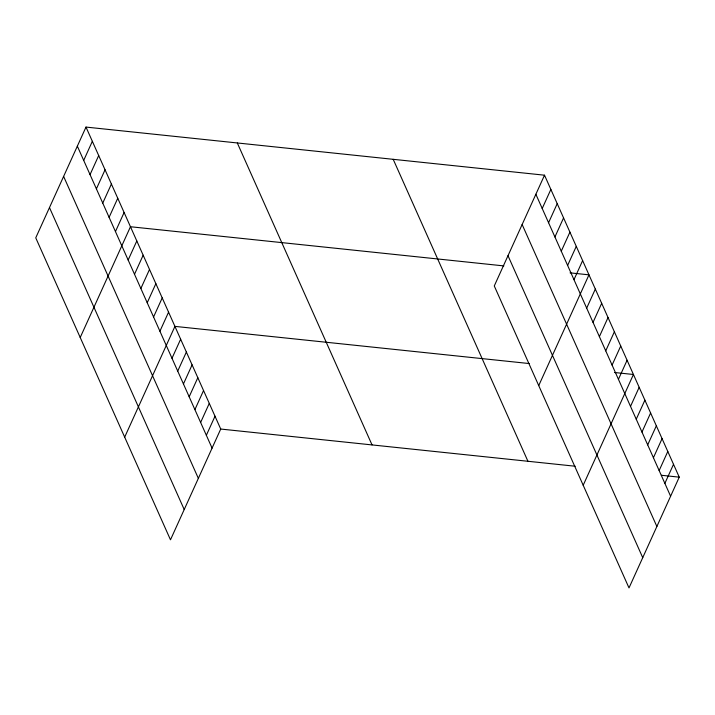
<?xml version="1.0" encoding="UTF-8"?>
<svg xmlns="http://www.w3.org/2000/svg" width="715" height="715" viewBox="0 0 715 715"><rect width="100%" height="100%" fill="white"/><g stroke="black" fill="none" stroke-linecap="round" stroke-linejoin="round"><path stroke-width="1.07" d="M85.997 127.082L35.75 237.845L170.483 539.807L220.729 429.045L85.997 127.082L544.517 175.193L679.25 477.155L629.003 587.918L494.271 285.955L544.517 175.193M83.7 160.392L92.342 141.32M90.045 174.63L98.697 155.557M96.4 188.858L105.051 169.795M102.754 203.096L111.406 184.023M109.1 217.333L117.752 198.261M115.455 231.571L124.106 212.498M80.214 337.498L130.461 226.735L503.861 265.909M128.155 260.037L136.806 240.964M134.509 274.274L143.161 255.201M140.864 288.511L149.515 269.439M147.219 302.74L155.861 283.676M153.564 316.977L162.216 297.905M159.919 331.215L168.57 312.142M124.678 437.142L174.925 326.38L529.413 363.569M171.993 358.278L180.645 339.214M177.722 371.112L186.374 352.048M183.451 383.946L192.103 364.873M189.171 396.78L197.823 377.708M194.9 409.615L203.552 390.542M200.629 422.449L209.281 403.376M206.358 435.283L215.009 416.21M542.211 208.494L550.863 189.43M548.566 222.731L557.217 203.659M554.92 236.969L563.572 217.896M561.266 251.206L569.918 232.134M567.621 265.435L576.272 246.371M573.975 279.672L582.627 260.6M538.735 385.6L588.972 274.837L570.061 272.853M586.675 308.147L595.327 289.075M593.03 322.376L601.681 303.312M599.385 336.613L608.036 317.54M605.73 350.851L614.382 331.778M612.085 365.088L620.736 346.015M618.439 379.316L627.091 360.253M583.199 485.253L633.436 374.49L614.525 372.497M630.514 406.388L639.165 387.316M636.243 419.222L644.894 400.15M641.972 432.057L650.614 412.984M647.692 444.891L656.343 425.818M653.421 457.725L662.072 438.653M659.15 470.559L667.801 451.487M664.87 483.385L673.521 464.321M220.729 429.045L575.226 466.234M661.384 475.278L679.25 477.155M535.866 194.266L670.599 496.219M522.138 224.519L656.871 526.481M507.999 255.702L642.731 557.655M393.205 159.32L527.938 461.273M237.309 142.964L372.041 444.918M77.345 146.155L212.078 448.117M63.617 176.417L198.359 478.371M49.478 207.591L184.211 509.545"/></g></svg>
